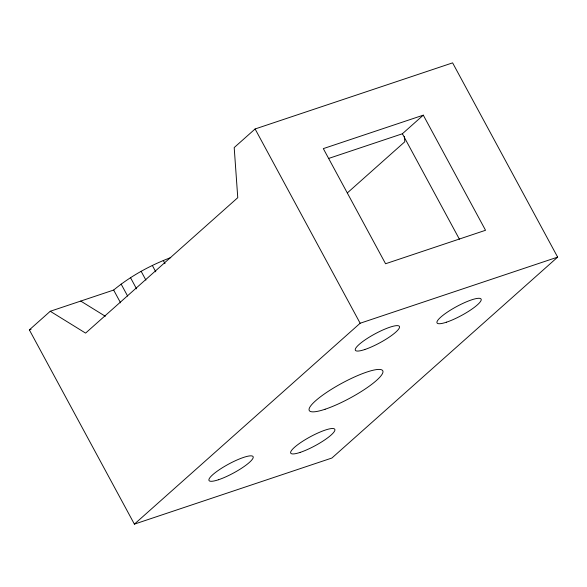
<?xml version="1.0" encoding="UTF-8"?>
<svg xmlns="http://www.w3.org/2000/svg" width="587" height="587" viewBox="0 0 587 587"><rect width="100%" height="100%" fill="white"/><g stroke="black" fill="none" stroke-linecap="round" stroke-linejoin="round"><path stroke-width="0.88" d="M50.255 311.271L85.592 333.108L237.764 197.687L234.198 147.572L255.103 128.971L452.614 62.868L557.65 257.128L331.897 458.029L134.386 524.132L29.35 329.872L50.255 311.271L113.651 290.051C130.608 276.051 150.221 265.339 170.758 257.583M328.5 158.497L402.396 133.763L423.293 115.162L485.544 230.28L385.571 263.746L323.32 148.621L423.293 115.162M347.475 192.793L404.795 141.783L404.406 136.316M134.386 524.132L360.147 323.239L557.65 257.128M29.35 329.872L31.082 329.292M80.735 301.065L105.315 316.261M402.396 133.763L459.416 239.225M255.103 128.971L360.147 323.239M163.274 260.437L165.006 263.629M152.327 265.441L155.782 271.84M141.151 271.326L145.906 280.116M130.512 277.673L136.566 288.87M121.127 284.064L127.614 296.053M113.651 290.051L120.57 302.841M446.524 322.175A25.058 5.085 -28.4 0 0 481.171 300.133A25.058 5.085 -28.4 0 0 449.495 310.736A25.058 5.085 -28.4 0 0 446.524 322.175M300.199 452.386A25.058 5.085 -28.4 0 0 334.854 430.344A25.058 5.085 -28.4 0 0 303.178 440.947A25.058 5.085 -28.4 0 0 300.199 452.386M364.835 349.514A25.058 5.085 -28.4 0 0 399.49 327.473A25.058 5.085 -28.4 0 0 367.814 338.075A25.058 5.085 -28.4 0 0 364.835 349.514M218.518 479.733A25.058 5.085 -28.4 0 0 253.166 457.691A25.058 5.085 -28.4 0 0 221.49 468.287A25.058 5.085 -28.4 0 0 218.518 479.733M325.117 409.234A41.765 8.467 -28.4 0 0 382.871 372.496A41.765 8.467 -28.4 0 0 330.077 390.164A41.765 8.467 -28.4 0 0 325.117 409.234"/></g></svg>
